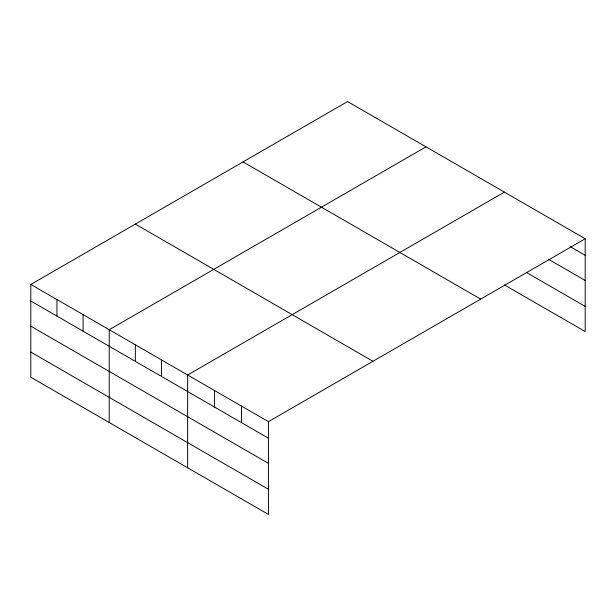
<?xml version="1.0" encoding="UTF-8"?>
<svg xmlns="http://www.w3.org/2000/svg" width="616" height="616" viewBox="0 0 616 616"><rect width="100%" height="100%" fill="white"/><g stroke="black" fill="none" stroke-linecap="round" stroke-linejoin="round"><path stroke-width="0.92" d="M585.2 238.762L347.563 101.563L30.8 284.446L30.8 377.238L268.437 514.437L268.437 421.644L585.2 238.762L585.2 331.554L504.404 284.908M425.987 146.839L109.217 329.722L109.217 422.514M504.404 192.115L187.641 374.998L187.641 467.79M570.508 246.839L585.2 255.317M548.471 259.274L585.2 280.473M526.441 272.472L585.2 306.398M243.035 161.916L480.665 299.114M135.335 224.093L372.965 361.292M30.8 284.446L268.437 421.644M30.8 301.001L268.437 438.199M30.8 326.164L268.437 463.355M30.8 352.082L268.437 489.281M241.503 406.098L241.503 422.653M214.568 390.544L214.568 407.107M161.5 359.906L161.5 376.461M135.358 344.814L135.358 361.369M83.083 314.63L83.083 331.185M56.942 299.538L56.942 316.093"/></g></svg>
